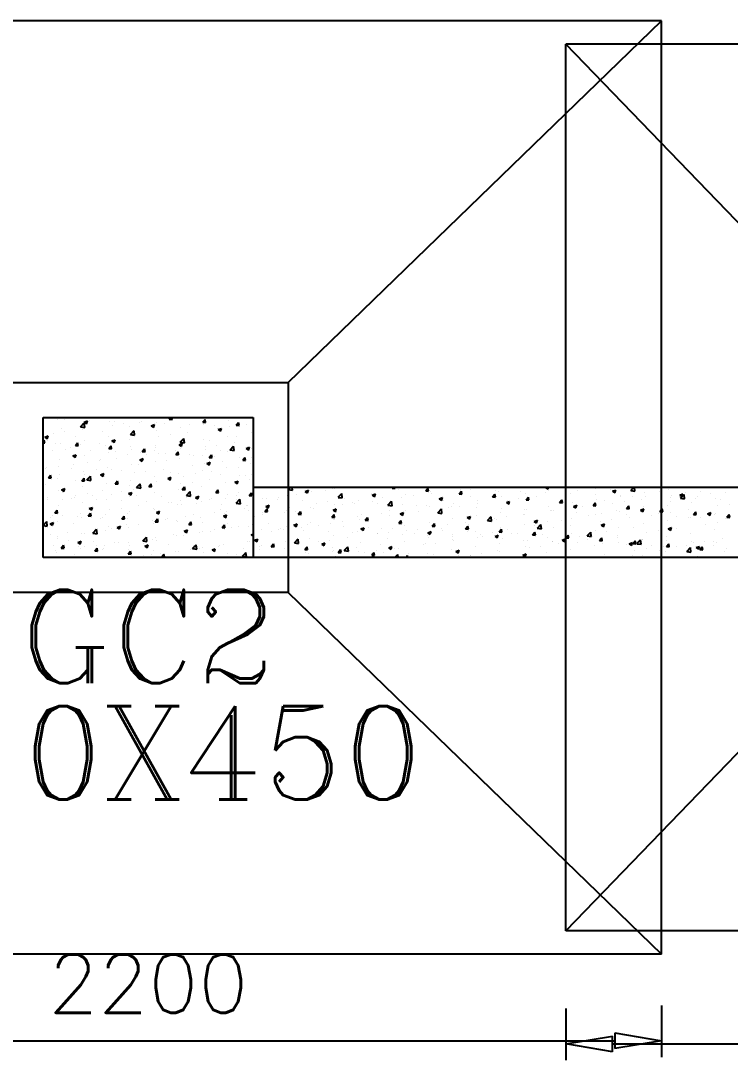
# Model space of a CAD drawing. Header units: millimetres. Extents: x 331487 to 517269, y 198509 to 399936.
# Drawn here: x 438981 to 440502, y 307531 to 309759 of the extents above; entities that cross this region are included whole.
import ezdxf

# ---------------------------------------------------------------- set-up
doc = ezdxf.new("R2010")
doc.units = ezdxf.units.MM
doc.header["$MEASUREMENT"] = 0
doc.layers.add('COLUMN', color=6, linetype='Continuous')
doc.layers.add('FOOTING', color=5, linetype='Continuous')
doc.styles.add('RC', font='romanc.shx', dxfattribs={"height": 200})
doc.styles.add('RO', font='romans.shx', dxfattribs={"height": 125})

# ---------------------------------------------------------------- blocks, each defined once
blk = doc.blocks.new('_ClosedBlank')
at = {"color": 0, "linetype": 'ByBlock', "lineweight": -2}
for p, q in [((-1, 0.167), (0, 0)), ((-1, 0.167), (-1, -0.167)), ((0, 0), (-1, -0.167))]:
    blk.add_line(p, q, dxfattribs=at)

msp = doc.modelspace()

# ---------------------------------------------------------------- linework, layer by layer
at = {"layer": 'COLUMN'}
for p, q in [((439029.3, 308908.5), (439479.3, 308908.5)), ((439029.3, 308608.5), (439029.3, 308908.5)), ((439479.3, 308908.5), (439479.3, 308608.5)), ((440924.3, 308758.5), (439479.3, 308758.5)), ((439479.3, 308608.5), (439029.3, 308608.5)), ((440924.3, 308608.5), (439479.3, 308608.5))]:
    msp.add_line(p, q, dxfattribs=at)
at = {"layer": 'COLUMN', "color": 2, "linetype": 'Continuous'}
for p, q in [((439059.6, 308903.3), (439059.6, 308903.3)), ((439075.4, 308903.9), (439075.4, 308903.9)), ((439109.5, 308888.6), (439117.3, 308896.7)), ((439117.1, 308898.4), (439124.1, 308901.1)), ((439117.1, 308898.4), (439122, 308895)), ((439118.4, 308887.2), (439117.3, 308896.7)), ((439122, 308895), (439124.1, 308901.1)), ((439128.7, 308901.6), (439128.7, 308901.6)), ((439170.7, 308900.2), (439170.7, 308900.2)), ((439182.1, 308899.4), (439182.1, 308899.4)), ((439202, 308894.6), (439202, 308894.6)), ((439221.3, 308906.6), (439221.3, 308906.6)), ((439235.5, 308897.1), (439235.5, 308897.1)), ((439239.8, 308899.6), (439239.8, 308899.6)), ((439272.7, 308898.4), (439272.7, 308898.4)), ((439288.9, 308894.8), (439288.9, 308894.8)), ((439299.6, 308904.5), (439303, 308908.5)), ((439299.6, 308904.5), (439305.6, 308904)), ((439303, 308907.9), (439303, 308907.9)), ((439305.6, 308904), (439304.7, 308908.5)), ((439331, 308908.4), (439331, 308908.4)), ((439371.3, 308898.2), (439376.1, 308904)), ((439371.3, 308898.2), (439377.3, 308897.7)), ((439373.8, 308894.2), (439373.8, 308894.2)), ((439377.3, 308897.7), (439376.1, 308904)), ((439425.8, 308901.7), (439425.8, 308901.7)), ((439443, 308891.9), (439447.9, 308897.7)), ((439449, 308891.4), (439447.9, 308897.7)), ((439050.9, 308874.7), (439050.9, 308874.7)), ((439067.5, 308885.6), (439067.5, 308885.6)), ((439075.9, 308878), (439075.9, 308878)), ((439109.5, 308888.6), (439118.4, 308887.2)), ((439113.8, 308883), (439113.8, 308883)), ((439119.4, 308893.1), (439119.4, 308893.1)), ((439156.1, 308878.4), (439156.1, 308878.4)), ((439176.9, 308891.3), (439176.9, 308891.3)), ((439214.4, 308888.4), (439214.4, 308888.4)), ((439216.2, 308872), (439224, 308880.2)), ((439216.2, 308872), (439225.1, 308870.6)), ((439220, 308873.3), (439220, 308873.3)), ((439225.1, 308870.6), (439224, 308880.1)), ((439260.8, 308890.4), (439267.8, 308893.1)), ((439260.8, 308890.4), (439265.7, 308887)), ((439265.7, 308887), (439267.8, 308893.1)), ((439272, 308880.8), (439272, 308880.8)), ((439301.7, 308871.8), (439301.7, 308871.8)), ((439323.3, 308887.8), (439323.3, 308887.8)), ((439339.6, 308876.8), (439339.6, 308876.8)), ((439342.3, 308892.6), (439342.3, 308892.6)), ((439395.6, 308890.3), (439395.6, 308890.3)), ((439402.7, 308885.1), (439402.7, 308885.1)), ((439404.5, 308882.4), (439411.5, 308885)), ((439404.5, 308882.4), (439409.5, 308879)), ((439409.5, 308879), (439411.5, 308885)), ((439427.8, 308888.4), (439427.8, 308888.4)), ((439443, 308891.9), (439449, 308891.4)), ((439449, 308888.1), (439449, 308888.1)), ((439465.7, 308893.4), (439465.7, 308893.4)), ((439475.9, 308875.5), (439475.9, 308875.5)), ((439029.3, 308857.7), (439031.4, 308860.1)), ((439029.3, 308854.1), (439032.5, 308853.9)), ((439032.5, 308853.8), (439031.4, 308860.1)), ((439033, 308866.1), (439040, 308868.8)), ((439033, 308866.1), (439038, 308862.8)), ((439038, 308862.8), (439040, 308868.8)), ((439039.4, 308858.3), (439039.4, 308858.3)), ((439055.9, 308852.8), (439055.9, 308852.8)), ((439066.2, 308852.3), (439066.2, 308852.3)), ((439097.8, 308868.4), (439097.8, 308868.4)), ((439098.3, 308848.1), (439103.1, 308853.8)), ((439104.3, 308847.6), (439103.1, 308853.8)), ((439109.3, 308850.5), (439109.3, 308850.5)), ((439118.2, 308859.8), (439118.2, 308859.8)), ((439150.6, 308851.9), (439150.6, 308851.9)), ((439169.5, 308866.9), (439169.5, 308866.9)), ((439175.7, 308855.2), (439175.7, 308855.2)), ((439176.7, 308858.1), (439183.8, 308860.8)), ((439176.7, 308858.1), (439181.7, 308854.8)), ((439181.7, 308854.8), (439183.7, 308860.8)), ((439213.5, 308860.2), (439213.5, 308860.2)), ((439276.7, 308868.5), (439276.7, 308868.5)), ((439320.5, 308850.1), (439327.5, 308852.8)), ((439320.5, 308850.1), (439325.4, 308846.8)), ((439322.1, 308854.5), (439322.1, 308854.5)), ((439322.9, 308855.5), (439330.7, 308863.6)), ((439322.9, 308855.5), (439331.8, 308854.1)), ((439325.4, 308846.8), (439327.5, 308852.8)), ((439331.8, 308854.1), (439330.7, 308863.6)), ((439372.6, 308860.9), (439372.6, 308860.9)), ((439385.2, 308858.7), (439385.2, 308858.7)), ((439424.6, 308868.4), (439424.6, 308868.4)), ((439439.3, 308853.9), (439439.3, 308853.9)), ((439443.5, 308868.7), (439443.5, 308868.7)), ((439049.6, 308838.6), (439049.6, 308838.6)), ((439077, 308839.3), (439077, 308839.3)), ((439087.5, 308843.6), (439087.5, 308843.6)), ((439092.7, 308825.9), (439099.7, 308828.6)), ((439097.7, 308822.5), (439099.7, 308828.6)), ((439098.3, 308848.1), (439104.3, 308847.6)), ((439130.3, 308837.1), (439130.3, 308837.1)), ((439162.6, 308848.3), (439162.6, 308848.3)), ((439168.3, 308833.6), (439168.3, 308833.6)), ((439170, 308841.8), (439174.8, 308847.6)), ((439170, 308841.8), (439176, 308841.3)), ((439176, 308841.3), (439174.8, 308847.6)), ((439183.7, 308834.8), (439183.7, 308834.8)), ((439210.3, 308828.7), (439210.3, 308828.7)), ((439216, 308846), (439216, 308846)), ((439218.8, 308840), (439218.8, 308840)), ((439237.1, 308832.6), (439237.1, 308832.6)), ((439241.7, 308835.6), (439246.6, 308841.3)), ((439241.7, 308835.6), (439247.7, 308835)), ((439247.7, 308835), (439246.6, 308841.3)), ((439250.4, 308829), (439250.4, 308829)), ((439268.6, 308838.7), (439268.6, 308838.7)), ((439269.4, 308843.7), (439269.4, 308843.7)), ((439270.8, 308847.5), (439270.8, 308847.5)), ((439275.4, 308832.3), (439275.4, 308832.3)), ((439290.5, 308830.3), (439290.5, 308830.3)), ((439313.3, 308837.3), (439313.3, 308837.3)), ((439313.5, 308829.3), (439318.3, 308835)), ((439313.5, 308829.3), (439319.4, 308828.8)), ((439319.4, 308828.7), (439318.3, 308835)), ((439322.8, 308841.5), (439322.8, 308841.5)), ((439326.9, 308848.7), (439326.9, 308848.7)), ((439343.9, 308828.1), (439343.9, 308828.1)), ((439371.4, 308827.6), (439371.4, 308827.6)), ((439376.2, 308839.2), (439376.2, 308839.2)), ((439376.4, 308845.6), (439376.4, 308845.6)), ((439385.2, 308823), (439390, 308828.7)), ((439391.2, 308822.5), (439390, 308828.7)), ((439401.5, 308848.9), (439401.5, 308848.9)), ((439409.2, 308836.8), (439409.2, 308836.8)), ((439423.3, 308835.1), (439423.3, 308835.1)), ((439429.6, 308838.9), (439438.5, 308837.5)), ((439429.6, 308837), (439429.6, 308837)), ((439429.7, 308838.9), (439437.4, 308847)), ((439438.5, 308837.5), (439437.4, 308847)), ((439464.2, 308842.1), (439471.2, 308844.8)), ((439464.2, 308842.1), (439469.2, 308838.7)), ((439467.5, 308846.8), (439467.5, 308846.8)), ((439469.1, 308838.7), (439471.2, 308844.8)), ((439474.7, 308842.2), (439474.7, 308842.2)), ((439065, 308819), (439065, 308819)), ((439092.7, 308825.9), (439097.7, 308822.5)), ((439093.6, 308808.7), (439093.6, 308808.7)), ((439117, 308826.5), (439117, 308826.5)), ((439124.3, 308812.4), (439124.3, 308812.4)), ((439149.4, 308815.7), (439149.4, 308815.7)), ((439152, 308818.7), (439152, 308818.7)), ((439187.2, 308820.7), (439187.2, 308820.7)), ((439217.6, 308806.7), (439217.6, 308806.7)), ((439234.2, 308806.8), (439234.2, 308806.8)), ((439236.4, 308817.9), (439243.4, 308820.5)), ((439236.4, 308817.9), (439241.4, 308814.5)), ((439241.4, 308814.5), (439243.4, 308820.5)), ((439269.5, 308814.2), (439269.5, 308814.2)), ((439292.6, 308816.8), (439292.6, 308816.8)), ((439320.9, 308821.2), (439320.9, 308821.2)), ((439350.1, 308806.2), (439350.1, 308806.2)), ((439350.9, 308826.8), (439350.9, 308826.8)), ((439375.2, 308809.5), (439375.2, 308809.5)), ((439380.2, 308809.8), (439387.2, 308812.5)), ((439380.2, 308809.8), (439385.1, 308806.5)), ((439385.1, 308806.5), (439387.2, 308812.5)), ((439385.2, 308823), (439391.2, 308822.5)), ((439397.3, 308825.8), (439397.3, 308825.8)), ((439413, 308814.5), (439413, 308814.5)), ((439450.6, 308823.5), (439450.6, 308823.5)), ((439456.9, 308816.7), (439461.7, 308822.5)), ((439456.9, 308816.7), (439462.9, 308816.2)), ((439462.9, 308816.2), (439461.7, 308822.5)), ((439473.5, 308808.9), (439473.5, 308808.9)), ((439476.2, 308822.8), (439476.2, 308822.8)), ((439035.3, 308798.7), (439035.3, 308798.7)), ((439036, 308801.9), (439036, 308801.9)), ((439040.4, 308779.2), (439045.3, 308784.9)), ((439046.4, 308778.6), (439045.3, 308784.9)), ((439061.2, 308804.1), (439061.2, 308804.1)), ((439063.8, 308785.8), (439063.8, 308785.8)), ((439089.4, 308799.7), (439089.4, 308799.7)), ((439115.8, 308793.3), (439115.8, 308793.3)), ((439117.6, 308786.7), (439117.6, 308786.7)), ((439122.7, 308774.6), (439130.5, 308782.7)), ((439131.6, 308773.2), (439130.5, 308782.7)), ((439142.7, 308797.4), (439142.7, 308797.4)), ((439152.4, 308785.6), (439159.4, 308788.3)), ((439152.4, 308785.6), (439157.4, 308782.2)), ((439157.4, 308782.2), (439159.4, 308788.3)), ((439167.1, 308800.3), (439167.1, 308800.3)), ((439175.9, 308796.7), (439175.9, 308796.7)), ((439196.1, 308795.2), (439196.1, 308795.2)), ((439224.1, 308789.6), (439224.1, 308789.6)), ((439249.1, 308792.9), (439249.1, 308792.9)), ((439249.5, 308792.9), (439249.5, 308792.9)), ((439287, 308797.9), (439287, 308797.9)), ((439302.9, 308790.7), (439302.9, 308790.7)), ((439319.7, 308787.9), (439319.7, 308787.9)), ((439356.3, 308788.4), (439356.3, 308788.4)), ((439370.2, 308794.3), (439370.2, 308794.3)), ((439389.1, 308791.8), (439389.1, 308791.8)), ((439409.7, 308786.1), (439409.7, 308786.1)), ((439422.1, 308801.8), (439422.1, 308801.8)), ((439447.4, 308801.8), (439447.4, 308801.8)), ((439449.9, 308783.4), (439449.9, 308783.4)), ((439463, 308783.9), (439463, 308783.9)), ((439474.9, 308786.6), (439474.9, 308786.6)), ((439034.9, 308764.7), (439034.9, 308764.7)), ((439040.4, 308779.2), (439046.4, 308778.6)), ((439059.3, 308776.7), (439059.3, 308776.7)), ((439098, 308773), (439098, 308773)), ((439112.2, 308772.9), (439117, 308778.6)), ((439112.2, 308772.9), (439118.1, 308772.4)), ((439118.1, 308772.4), (439117, 308778.6)), ((439122.7, 308774.6), (439131.6, 308773.2)), ((439123, 308776.3), (439123, 308776.3)), ((439160.9, 308781.3), (439160.9, 308781.3)), ((439165.9, 308767), (439165.9, 308767)), ((439183.9, 308766.6), (439188.7, 308772.4)), ((439183.9, 308766.6), (439189.9, 308766.1)), ((439189.9, 308766.1), (439188.7, 308772.3)), ((439214.1, 308761.7), (439214.1, 308761.7)), ((439216.4, 308773.4), (439216.4, 308773.4)), ((439229.5, 308758.1), (439237.2, 308766.2)), ((439238.3, 308756.7), (439237.2, 308766.2)), ((439255.6, 308760.3), (439260.4, 308766.1)), ((439261.6, 308759.8), (439260.4, 308766.1)), ((439268.3, 308780.9), (439268.3, 308780.9)), ((439272.4, 308771.8), (439272.4, 308771.8)), ((439296.1, 308777.6), (439303.1, 308780.3)), ((439296.1, 308777.6), (439301.1, 308774.2)), ((439301.1, 308774.2), (439303.1, 308780.3)), ((439323.8, 308766.8), (439323.8, 308766.8)), ((439330.7, 308781.8), (439330.7, 308781.8)), ((439348.9, 308770.1), (439348.9, 308770.1)), ((439369, 308761.1), (439369, 308761.1)), ((439386.7, 308775), (439386.7, 308775)), ((439420.9, 308768.6), (439420.9, 308768.6)), ((439439.8, 308769.6), (439446.8, 308772.3)), ((439439.8, 308769.6), (439444.8, 308766.2)), ((439444.8, 308766.2), (439446.8, 308772.3)), ((439472.3, 308775.6), (439472.3, 308775.6)), ((439062.6, 308752.5), (439062.6, 308752.5)), ((439068.4, 308753.3), (439075.4, 308756)), ((439068.4, 308753.3), (439073.4, 308750)), ((439069.9, 308748.6), (439069.9, 308748.6)), ((439073.4, 308750), (439075.4, 308756)), ((439097.5, 308741.7), (439097.5, 308741.7)), ((439114.5, 308760), (439114.5, 308760)), ((439123.3, 308746.3), (439123.3, 308746.3)), ((439134.6, 308741.8), (439134.6, 308741.8)), ((439155.8, 308751.7), (439155.8, 308751.7)), ((439176.7, 308744.1), (439176.7, 308744.1)), ((439197.8, 308750.2), (439197.8, 308750.2)), ((439212.1, 308745.3), (439219.1, 308748)), ((439212.1, 308745.3), (439217.1, 308742)), ((439215.2, 308740.1), (439215.2, 308740.1)), ((439217.1, 308742), (439219.1, 308748)), ((439222.8, 308753.5), (439222.8, 308753.5)), ((439229.4, 308758.1), (439238.3, 308756.7)), ((439230, 308741.8), (439230, 308741.8)), ((439255.6, 308760.3), (439261.6, 308759.8)), ((439260.7, 308758.4), (439260.7, 308758.4)), ((439267.1, 308747.6), (439267.1, 308747.6)), ((439283.4, 308739.6), (439283.4, 308739.6)), ((439318.5, 308754.7), (439318.5, 308754.7)), ((439327.3, 308754.1), (439332.2, 308759.8)), ((439327.3, 308754.1), (439333.3, 308753.5)), ((439333.3, 308753.5), (439332.2, 308759.8)), ((439336.2, 308741.5), (439344, 308749.6)), ((439336.2, 308741.5), (439345.1, 308740.1)), ((439345.1, 308740.1), (439344, 308749.6)), ((439355.8, 308737.3), (439362.8, 308740)), ((439360.8, 308734), (439362.8, 308740)), ((439399.1, 308747.8), (439403.9, 308753.5)), ((439399.1, 308747.8), (439405, 308747.3)), ((439405, 308747.3), (439403.9, 308753.5)), ((439423.6, 308743.9), (439423.6, 308743.9)), ((439443.3, 308742.1), (439443.3, 308742.1)), ((439448.6, 308747.2), (439448.6, 308747.2)), ((439470.8, 308741.5), (439475.6, 308747.3)), ((439470.8, 308741.5), (439476.8, 308741)), ((439471, 308742.3), (439471, 308742.3)), ((439476.8, 308741), (439475.6, 308747.2)), ((439552.2, 308742), (439552.2, 308742)), ((439554.6, 308753.9), (439563.5, 308752.5)), ((439554.7, 308753.9), (439559, 308758.5)), ((439563.5, 308752.5), (439562.8, 308758.5)), ((439571.8, 308743.9), (439571.8, 308743.9)), ((439590.8, 308750), (439597.8, 308752.7)), ((439590.8, 308750), (439595.7, 308746.7)), ((439592, 308746.5), (439592, 308746.5)), ((439595.7, 308746.7), (439597.8, 308752.7)), ((439596.8, 308747.2), (439596.8, 308747.2)), ((439603.6, 308749), (439603.6, 308749)), ((439634.7, 308752.2), (439634.7, 308752.2)), ((439650.3, 308756.5), (439650.3, 308756.5)), ((439654.1, 308755.4), (439654.1, 308755.4)), ((439661.4, 308737.4), (439669.2, 308745.5)), ((439670.2, 308736), (439669.1, 308745.5)), ((439732.6, 308744.6), (439732.6, 308744.6)), ((439734.5, 308742), (439741.5, 308744.7)), ((439734.5, 308742), (439739.4, 308738.7)), ((439739.4, 308738.7), (439741.5, 308744.7)), ((439777.3, 308757.3), (439778.3, 308758.5)), ((439777.3, 308757.3), (439783.3, 308756.8)), ((439783.3, 308756.8), (439783, 308758.5)), ((439790.9, 308754.6), (439790.9, 308754.6)), ((439806.6, 308743.1), (439806.6, 308743.1)), ((439822.6, 308740.9), (439822.6, 308740.9)), ((439849, 308751), (439853.9, 308756.8)), ((439849, 308751), (439855, 308750.5)), ((439855, 308750.5), (439853.9, 308756.8)), ((439858.6, 308750.6), (439858.6, 308750.6)), ((439860.5, 308745.9), (439860.5, 308745.9)), ((439892.7, 308756.8), (439892.7, 308756.8)), ((439909.9, 308757.6), (439909.9, 308757.6)), ((439920.8, 308744.8), (439925.6, 308750.5)), ((439920.8, 308744.8), (439926.7, 308744.2)), ((439923.7, 308754.2), (439923.7, 308754.2)), ((439926.7, 308744.2), (439925.6, 308750.5)), ((439945.8, 308739.6), (439945.8, 308739.6)), ((439946.1, 308754.5), (439946.1, 308754.5)), ((439948.7, 308757.5), (439948.7, 308757.5)), ((439992.5, 308738.5), (439997.3, 308744.2)), ((439992.5, 308738.5), (439998.5, 308738)), ((439998.5, 308738), (439997.3, 308744.2)), ((439999.5, 308752.3), (439999.5, 308752.3)), ((440004.1, 308749.6), (440004.1, 308749.6)), ((440011.2, 308738.2), (440011.2, 308738.2)), ((440052.9, 308750), (440052.9, 308750)), ((440062.5, 308745.3), (440062.5, 308745.3)), ((440086.3, 308739.7), (440086.3, 308739.7)), ((440105.9, 308758.3), (440106.5, 308758.5)), ((440105.9, 308758.3), (440110.9, 308754.9)), ((440106.3, 308747.7), (440106.3, 308747.7)), ((440110.9, 308754.9), (440112.1, 308758.5)), ((440113, 308751.7), (440113, 308751.7)), ((440149.5, 308748), (440149.5, 308748)), ((440159.7, 308745.5), (440159.7, 308745.5)), ((440174.5, 308751.3), (440174.5, 308751.3)), ((440192, 308756.7), (440192, 308756.7)), ((440212.4, 308756.3), (440212.4, 308756.3)), ((440213, 308743.2), (440213, 308743.2)), ((440245.3, 308754.4), (440245.3, 308754.4)), ((440249.6, 308750.3), (440256.6, 308753)), ((440249.6, 308750.3), (440254.6, 308746.9)), ((440254.6, 308746.9), (440256.6, 308753)), ((440265.6, 308739.3), (440265.6, 308739.3)), ((440266.4, 308741), (440266.4, 308741)), ((440288.4, 308752), (440297.3, 308750.6)), ((440288.5, 308752), (440294.7, 308758.5)), ((440291.5, 308740), (440291.5, 308740)), ((440297.3, 308750.6), (440296.4, 308758.5)), ((440298.7, 308752.2), (440298.7, 308752.2)), ((440317.5, 308746.8), (440317.5, 308746.8)), ((440319.8, 308738.7), (440319.8, 308738.7)), ((440349.9, 308750), (440349.9, 308750)), ((440352.1, 308749.9), (440352.1, 308749.9)), ((440368.9, 308753.9), (440368.9, 308753.9)), ((440375.3, 308741.7), (440375.3, 308741.7)), ((440393.3, 308742.3), (440400.3, 308744.9)), ((440393.3, 308742.3), (440398.3, 308738.9)), ((440395.2, 308735.5), (440403, 308743.6)), ((440398.3, 308738.9), (440400.3, 308744.9)), ((440400.3, 308745), (440400.3, 308745)), ((440404, 308734.1), (440402.9, 308743.6)), ((440405.5, 308747.6), (440405.5, 308747.6)), ((440438.2, 308750), (440438.2, 308750)), ((440458.9, 308745.4), (440458.9, 308745.4)), ((440490.5, 308748.1), (440490.5, 308748.1)), ((440501.4, 308758.3), (440501.4, 308758.3)), ((439037.6, 308737.4), (439037.6, 308737.4)), ((439039.2, 308731.7), (439039.2, 308731.7)), ((439061.4, 308719.2), (439061.4, 308719.2)), ((439071.7, 308733.6), (439071.7, 308733.6)), ((439091, 308735.1), (439091, 308735.1)), ((439096.7, 308736.9), (439096.7, 308736.9)), ((439113.3, 308726.7), (439113.3, 308726.7)), ((439144.4, 308732.9), (439144.4, 308732.9)), ((439164.7, 308733.7), (439164.7, 308733.7)), ((439197.7, 308730.6), (439197.7, 308730.6)), ((439234.4, 308719), (439234.4, 308719)), ((439251.1, 308728.4), (439251.1, 308728.4)), ((439297.5, 308727.3), (439297.5, 308727.3)), ((439304.5, 308726.1), (439304.5, 308726.1)), ((439317.2, 308721.4), (439317.2, 308721.4)), ((439322.6, 308730.6), (439322.6, 308730.6)), ((439326.6, 308722.1), (439326.6, 308722.1)), ((439336.8, 308737.3), (439336.8, 308737.3)), ((439355.8, 308737.3), (439360.8, 308734)), ((439357.9, 308723.9), (439357.9, 308723.9)), ((439360.4, 308735.6), (439360.4, 308735.6)), ((439367.8, 308727.8), (439367.8, 308727.8)), ((439384.9, 308732.1), (439384.9, 308732.1)), ((439390.2, 308735), (439390.2, 308735)), ((439411.3, 308721.6), (439411.3, 308721.6)), ((439419.7, 308735.3), (439419.7, 308735.3)), ((439442.9, 308725), (439450.7, 308733.1)), ((439442.9, 308725), (439451.8, 308723.6)), ((439443.6, 308732.8), (439443.6, 308732.8)), ((439451.8, 308723.6), (439450.7, 308733.1)), ((439464.7, 308719.4), (439464.7, 308719.4)), ((439467.2, 308720.2), (439467.2, 308720.2)), ((439500.3, 308734.5), (439500.3, 308734.5)), ((439506.7, 308717.8), (439513.7, 308720.5)), ((439506.7, 308717.8), (439511.7, 308714.4)), ((439508.6, 308735.6), (439508.6, 308735.6)), ((439511.7, 308714.4), (439513.7, 308720.5)), ((439531.5, 308732.9), (439531.5, 308732.9)), ((439533.7, 308736.5), (439533.7, 308736.5)), ((439584.9, 308730.6), (439584.9, 308730.6)), ((439616, 308724.6), (439616, 308724.6)), ((439638.2, 308728.4), (439638.2, 308728.4)), ((439652.9, 308722.2), (439652.9, 308722.2)), ((439661.3, 308737.3), (439670.2, 308736)), ((439671.5, 308721), (439671.5, 308721)), ((439674.3, 308734.6), (439674.3, 308734.6)), ((439691.6, 308726.1), (439691.6, 308726.1)), ((439696.6, 308724.3), (439696.6, 308724.3)), ((439704.8, 308729.6), (439704.8, 308729.6)), ((439734.4, 308729.3), (439734.4, 308729.3)), ((439745, 308723.9), (439745, 308723.9)), ((439756.1, 308736.7), (439756.1, 308736.7)), ((439768.1, 308720.8), (439775.9, 308729)), ((439768.1, 308720.8), (439777, 308719.4)), ((439777, 308719.4), (439775.8, 308728.9)), ((439797.6, 308737.6), (439797.6, 308737.6)), ((439798.4, 308721.6), (439798.4, 308721.6)), ((439829.1, 308719.6), (439829.1, 308719.6)), ((439851.8, 308719.4), (439851.8, 308719.4)), ((439857.4, 308717.3), (439857.4, 308717.3)), ((439878.2, 308734), (439885.2, 308736.7)), ((439878.2, 308734), (439883.2, 308730.7)), ((439883.1, 308730.7), (439885.2, 308736.7)), ((439887.4, 308729.6), (439887.4, 308729.6)), ((439905.2, 308717.1), (439905.2, 308717.1)), ((439908.7, 308724.3), (439908.7, 308724.3)), ((439922.4, 308718.1), (439922.4, 308718.1)), ((439959.2, 308730.7), (439959.2, 308730.7)), ((439960.3, 308723.1), (439960.3, 308723.1)), ((440021.9, 308726), (440028.9, 308728.7)), ((440021.9, 308726), (440026.9, 308722.7)), ((440023.4, 308731.4), (440023.4, 308731.4)), ((440026.9, 308722.7), (440028.9, 308728.7)), ((440048.4, 308734.7), (440048.4, 308734.7)), ((440064.2, 308732.2), (440069, 308738)), ((440064.2, 308732.2), (440070.2, 308731.7)), ((440070.2, 308731.7), (440069, 308738)), ((440111.8, 308718.4), (440111.8, 308718.4)), ((440135.9, 308725.9), (440140.8, 308731.7)), ((440135.9, 308725.9), (440141.9, 308725.4)), ((440141.9, 308725.4), (440140.8, 308731.7)), ((440163.7, 308725.9), (440163.7, 308725.9)), ((440165.6, 308718), (440172.6, 308720.7)), ((440165.6, 308718), (440170.6, 308714.7)), ((440170.6, 308714.7), (440172.6, 308720.7)), ((440174.9, 308720), (440174.9, 308720)), ((440186.1, 308716.8), (440186.1, 308716.8)), ((440207.7, 308719.7), (440212.5, 308725.4)), ((440207.7, 308719.7), (440213.7, 308719.1)), ((440213.6, 308719.1), (440212.5, 308725.4)), ((440215.1, 308732.9), (440215.1, 308732.9)), ((440233.2, 308730), (440233.2, 308730)), ((440249.2, 308725.1), (440249.2, 308725.1)), ((440274.3, 308728.4), (440274.3, 308728.4)), ((440279.4, 308713.4), (440284.2, 308719.1)), ((440285.4, 308712.9), (440284.2, 308719.1)), ((440312.1, 308733.4), (440312.1, 308733.4)), ((440315.5, 308718.1), (440315.5, 308718.1)), ((440367.7, 308720.6), (440367.7, 308720.6)), ((440373.2, 308736.5), (440373.2, 308736.5)), ((440373.8, 308728.1), (440373.8, 308728.1)), ((440395.1, 308735.4), (440404, 308734.1)), ((440418.2, 308727), (440418.2, 308727)), ((440426.6, 308734.2), (440426.6, 308734.2)), ((440432.1, 308738.1), (440432.1, 308738.1)), ((440470.1, 308734.5), (440470.1, 308734.5)), ((440475, 308718.9), (440475, 308718.9)), ((440480, 308732), (440480, 308732)), ((440500.1, 308722.2), (440500.1, 308722.2)), ((439045.4, 308694.1), (439045.4, 308694.1)), ((439050, 308697.7), (439050, 308697.7)), ((439054.3, 308703.9), (439059.1, 308709.7)), ((439054.3, 308703.9), (439060.3, 308703.4)), ((439060.3, 308703.4), (439059.1, 308709.7)), ((439070.4, 308697.4), (439070.4, 308697.4)), ((439103.4, 308695.5), (439103.4, 308695.5)), ((439108.3, 308702.4), (439108.3, 308702.4)), ((439126, 308697.7), (439130.9, 308703.4)), ((439126, 308697.7), (439132, 308697.1)), ((439128.1, 308713.1), (439135.1, 308715.8)), ((439128.1, 308713.1), (439133.1, 308709.7)), ((439132, 308697.1), (439130.9, 308703.4)), ((439133.1, 308709.7), (439135.1, 308715.8)), ((439163.4, 308700.4), (439163.4, 308700.4)), ((439171.5, 308710.7), (439171.5, 308710.7)), ((439196.5, 308714), (439196.5, 308714)), ((439197.8, 308691.4), (439202.6, 308697.1)), ((439203.7, 308690.9), (439202.6, 308697.1)), ((439210, 308702.1), (439210, 308702.1)), ((439214, 308706.8), (439214, 308706.8)), ((439265.9, 308714.3), (439265.9, 308714.3)), ((439268.3, 308712.1), (439268.3, 308712.1)), ((439271.8, 308705.1), (439278.8, 308707.8)), ((439271.8, 308705.1), (439276.8, 308701.7)), ((439276.8, 308701.7), (439278.8, 308707.8)), ((439334.1, 308696.2), (439334.1, 308696.2)), ((439350.6, 308700.1), (439350.6, 308700.1)), ((439366.5, 308694.5), (439366.5, 308694.5)), ((439397.3, 308704.5), (439397.3, 308704.5)), ((439408.9, 308710.2), (439408.9, 308710.2)), ((439415.5, 308697.1), (439422.5, 308699.8)), ((439415.5, 308697.1), (439420.5, 308693.7)), ((439418.5, 308702), (439418.5, 308702)), ((439420.5, 308693.7), (439422.5, 308699.8)), ((439422.3, 308707.8), (439422.3, 308707.8)), ((439460.2, 308712.8), (439460.2, 308712.8)), ((439469.8, 308709), (439469.8, 308709)), ((439482.3, 308696.1), (439482.3, 308696.1)), ((439499.1, 308701.2), (439499.1, 308701.2)), ((439499.3, 308704.6), (439499.3, 308704.6)), ((439504.3, 308707.2), (439509.1, 308712.9)), ((439504.3, 308707.2), (439510.3, 308706.7)), ((439510.3, 308706.7), (439509.1, 308712.9)), ((439545.5, 308704.4), (439545.5, 308704.4)), ((439551, 308708.7), (439551, 308708.7)), ((439557.7, 308714.6), (439557.7, 308714.6)), ((439570.5, 308707.7), (439570.5, 308707.7)), ((439576, 308700.9), (439580.8, 308706.7)), ((439576, 308700.9), (439582, 308700.4)), ((439582, 308700.4), (439580.8, 308706.7)), ((439602.3, 308715.8), (439602.3, 308715.8)), ((439608.4, 308712.7), (439608.4, 308712.7)), ((439647.7, 308694.7), (439652.6, 308700.4)), ((439647.7, 308694.7), (439653.7, 308694.1)), ((439650.4, 308709.8), (439657.4, 308712.5)), ((439650.4, 308709.8), (439655.4, 308706.4)), ((439653.7, 308694.1), (439652.6, 308700.4)), ((439655.4, 308706.4), (439657.4, 308712.5)), ((439703.6, 308696.4), (439703.6, 308696.4)), ((439712.5, 308699.6), (439712.5, 308699.6)), ((439719.5, 308688.4), (439724.3, 308694.1)), ((439725.4, 308687.8), (439724.3, 308694.1)), ((439754.9, 308703.4), (439754.9, 308703.4)), ((439770.8, 308709.6), (439770.8, 308709.6)), ((439771.3, 308698.2), (439771.3, 308698.2)), ((439794.2, 308701.8), (439801.2, 308704.5)), ((439794.2, 308701.8), (439799.1, 308698.4)), ((439796.3, 308701.5), (439796.3, 308701.5)), ((439799.1, 308698.4), (439801.2, 308704.5)), ((439805.4, 308709.8), (439805.4, 308709.8)), ((439834.2, 308706.5), (439834.2, 308706.5)), ((439874.8, 308704.3), (439882.6, 308712.4)), ((439874.8, 308704.2), (439883.7, 308702.9)), ((439883.7, 308702.9), (439882.6, 308712.4)), ((439897.3, 308714.8), (439897.3, 308714.8)), ((439937.9, 308693.8), (439944.9, 308696.5)), ((439937.9, 308693.8), (439942.8, 308690.4)), ((439942.8, 308690.4), (439944.9, 308696.5)), ((439958, 308697.5), (439958, 308697.5)), ((439958.5, 308714.9), (439958.5, 308714.9)), ((439981.6, 308687.7), (439989.3, 308695.9)), ((439990.4, 308686.3), (439989.3, 308695.8)), ((440009.9, 308705), (440009.9, 308705)), ((440011.9, 308712.6), (440011.9, 308712.6)), ((440022.1, 308695.2), (440022.1, 308695.2)), ((440058.3, 308700), (440058.3, 308700)), ((440060, 308700.2), (440060, 308700.2)), ((440061.3, 308712), (440061.3, 308712)), ((440065.3, 308710.3), (440065.3, 308710.3)), ((440116.6, 308710), (440116.6, 308710)), ((440118.7, 308708.1), (440118.7, 308708.1)), ((440123.2, 308708.5), (440123.2, 308708.5)), ((440148.2, 308711.8), (440148.2, 308711.8)), ((440172.1, 308705.8), (440172.1, 308705.8)), ((440198.9, 308698), (440198.9, 308698)), ((440213.9, 308699.6), (440213.9, 308699.6)), ((440225.4, 308703.6), (440225.4, 308703.6)), ((440257.2, 308708.1), (440257.2, 308708.1)), ((440264.4, 308706), (440264.4, 308706)), ((440278.8, 308701.3), (440278.8, 308701.3)), ((440279.4, 308713.4), (440285.4, 308712.9)), ((440285.8, 308694), (440285.8, 308694)), ((440309.3, 308710), (440316.3, 308712.7)), ((440309.3, 308710), (440314.3, 308706.7)), ((440314.3, 308706.6), (440316.3, 308712.7)), ((440316.3, 308713.5), (440316.3, 308713.5)), ((440332.2, 308699.1), (440332.2, 308699.1)), ((440349, 308702.3), (440349, 308702.3)), ((440351.1, 308707.1), (440354.3, 308710.9)), ((440351.1, 308707.1), (440354.3, 308706.8)), ((440354.3, 308710.9), (440355.9, 308712.9)), ((440354.3, 308706.8), (440357.1, 308706.6)), ((440357.1, 308706.6), (440355.9, 308712.9)), ((440374, 308705.6), (440374, 308705.6)), ((440385.6, 308696.8), (440385.6, 308696.8)), ((440411.9, 308710.6), (440411.9, 308710.6)), ((440417, 308693.7), (440417, 308693.7)), ((440422.9, 308700.8), (440427.7, 308706.6)), ((440422.9, 308700.8), (440428.8, 308700.3)), ((440428.8, 308700.3), (440427.7, 308706.6)), ((440439, 308694.6), (440439, 308694.6)), ((440453, 308702), (440460, 308704.7)), ((440453, 308702), (440458, 308698.6)), ((440458, 308698.6), (440460, 308704.7)), ((440468.9, 308701.2), (440468.9, 308701.2)), ((440470.3, 308703.1), (440470.3, 308703.1)), ((440494.6, 308694.6), (440499.4, 308700.3)), ((440494.6, 308694.6), (440500.6, 308694)), ((440500.6, 308694), (440499.4, 308700.3)), ((439029.3, 308677.3), (439037.1, 308685.3)), ((439029.3, 308677.2), (439038.1, 308675.8)), ((439035, 308672), (439035, 308672)), ((439038.1, 308675.8), (439037, 308685.3)), ((439044.1, 308680.8), (439051.1, 308683.5)), ((439044.1, 308680.8), (439049, 308677.5)), ((439049, 308677.5), (439051.1, 308683.5)), ((439060.2, 308685.9), (439060.2, 308685.9)), ((439093.3, 308682.1), (439093.3, 308682.1)), ((439112.1, 308693.4), (439112.1, 308693.4)), ((439151.7, 308692.1), (439151.7, 308692.1)), ((439156.8, 308693.2), (439156.8, 308693.2)), ((439170.2, 308674.6), (439170.2, 308674.6)), ((439187.8, 308672.8), (439194.8, 308675.5)), ((439187.8, 308672.8), (439192.8, 308669.5)), ((439192.7, 308669.5), (439194.8, 308675.5)), ((439197.8, 308691.4), (439203.7, 308690.9)), ((439208.1, 308679.6), (439208.1, 308679.6)), ((439210.1, 308691), (439210.1, 308691)), ((439212.7, 308673.5), (439212.7, 308673.5)), ((439233.9, 308680.1), (439233.9, 308680.1)), ((439263.5, 308688.7), (439263.5, 308688.7)), ((439264.7, 308681), (439264.7, 308681)), ((439269.5, 308685.1), (439274.3, 308690.9)), ((439269.5, 308685.1), (439275.5, 308684.6)), ((439271.2, 308687.9), (439271.2, 308687.9)), ((439275.5, 308684.6), (439274.3, 308690.9)), ((439292.3, 308690.1), (439292.3, 308690.1)), ((439296.2, 308691.2), (439296.2, 308691.2)), ((439316, 308688.1), (439316, 308688.1)), ((439316.9, 308686.5), (439316.9, 308686.5)), ((439341.2, 308678.8), (439346, 308684.6)), ((439341.2, 308678.8), (439347.2, 308678.3)), ((439347.2, 308678.3), (439346, 308684.6)), ((439370.3, 308684.2), (439370.3, 308684.2)), ((439412.9, 308672.6), (439417.8, 308678.3)), ((439412.9, 308672.6), (439418.9, 308672)), ((439418.9, 308672), (439417.8, 308678.3)), ((439423.7, 308682), (439423.7, 308682)), ((439433.9, 308673.3), (439433.9, 308673.3)), ((439447.1, 308675.2), (439447.1, 308675.2)), ((439468.6, 308675.7), (439468.6, 308675.7)), ((439477.1, 308679.7), (439477.1, 308679.7)), ((439512, 308681.8), (439512, 308681.8)), ((439549.8, 308675.4), (439549.8, 308675.4)), ((439565.4, 308679.5), (439565.4, 308679.5)), ((439566.4, 308677.5), (439573.4, 308680.2)), ((439566.4, 308677.5), (439571.4, 308674.2)), ((439571.4, 308674.2), (439573.4, 308680.2)), ((439582.1, 308673.3), (439582.1, 308673.3)), ((439595.8, 308679.6), (439595.8, 308679.6)), ((439601.1, 308682.5), (439601.1, 308682.5)), ((439618.8, 308677.3), (439618.8, 308677.3)), ((439645.2, 308681.6), (439645.2, 308681.6)), ((439651.6, 308688.9), (439651.6, 308688.9)), ((439654.2, 308689.6), (439654.2, 308689.6)), ((439670.3, 308684.9), (439670.3, 308684.9)), ((439672.1, 308675), (439672.1, 308675)), ((439708.1, 308689.9), (439708.1, 308689.9)), ((439710.1, 308669.5), (439717.1, 308672.2)), ((439715.1, 308666.2), (439717.1, 308672.2)), ((439719.5, 308688.4), (439725.4, 308687.9)), ((439725.5, 308672.8), (439725.5, 308672.8)), ((439791.2, 308682.1), (439796, 308687.8)), ((439791.2, 308682.1), (439797.2, 308681.6)), ((439797.2, 308681.6), (439796, 308687.8)), ((439804.2, 308676.5), (439804.2, 308676.5)), ((439856.2, 308684), (439856.2, 308684)), ((439862.9, 308675.8), (439867.7, 308681.6)), ((439862.9, 308675.8), (439868.9, 308675.3)), ((439868.9, 308675.3), (439867.7, 308681.6)), ((439871, 308675.4), (439871, 308675.4)), ((439896.1, 308678.6), (439896.1, 308678.6)), ((439907.5, 308691.1), (439907.5, 308691.1)), ((439933.9, 308683.6), (439933.9, 308683.6)), ((439934.6, 308669.6), (439939.5, 308675.3)), ((439940.6, 308669), (439939.5, 308675.3)), ((439941.6, 308680), (439941.6, 308680)), ((439981.5, 308687.7), (439990.4, 308686.3)), ((439997.1, 308691.9), (439997.1, 308691.9)), ((439999.9, 308690), (439999.9, 308690)), ((440008.7, 308671.7), (440008.7, 308671.7)), ((440060.1, 308678.7), (440060.1, 308678.7)), ((440081.6, 308685.8), (440088.6, 308688.4)), ((440081.6, 308685.8), (440086.6, 308682.4)), ((440082.2, 308678), (440082.2, 308678)), ((440086.6, 308682.4), (440088.6, 308688.4)), ((440088.3, 308671.2), (440096.1, 308679.3)), ((440097.1, 308669.8), (440096, 308679.3)), ((440110.6, 308685.1), (440110.6, 308685.1)), ((440121.9, 308672.4), (440121.9, 308672.4)), ((440140.5, 308688), (440140.5, 308688)), ((440159.8, 308677.4), (440159.8, 308677.4)), ((440162.5, 308692.6), (440162.5, 308692.6)), ((440222.9, 308685.7), (440222.9, 308685.7)), ((440225.3, 308677.8), (440232.3, 308680.4)), ((440225.3, 308677.8), (440230.3, 308674.4)), ((440230.3, 308674.4), (440232.3, 308680.4)), ((440248, 308689), (440248, 308689)), ((440263.2, 308672.8), (440263.2, 308672.8)), ((440295.4, 308673.1), (440295.4, 308673.1)), ((440315.1, 308680.3), (440315.1, 308680.3)), ((440353.7, 308683.1), (440353.7, 308683.1)), ((440366.4, 308687.3), (440366.4, 308687.3)), ((440369, 308669.7), (440376, 308672.4)), ((440374, 308666.4), (440376, 308672.4)), ((440412, 308693.1), (440412, 308693.1)), ((440448.7, 308679.5), (440448.7, 308679.5)), ((440473.8, 308682.7), (440473.8, 308682.7)), ((440492.4, 308692.3), (440492.4, 308692.3)), ((439044.1, 308658), (439044.1, 308658)), ((439059, 308652.6), (439059, 308652.6)), ((439059, 308650.1), (439059, 308650.1)), ((439082, 308663), (439082, 308663)), ((439110.9, 308660.1), (439110.9, 308660.1)), ((439117.3, 308660.1), (439117.3, 308660.1)), ((439136, 308660.7), (439143.8, 308668.8)), ((439136, 308660.6), (439144.9, 308659.3)), ((439144.9, 308659.3), (439143.8, 308668.8)), ((439145.2, 308671.3), (439145.2, 308671.3)), ((439162.2, 308667.1), (439162.2, 308667.1)), ((439175.6, 308670.1), (439175.6, 308670.1)), ((439242.7, 308644.1), (439250.5, 308652.2)), ((439251.6, 308642.7), (439250.5, 308652.2)), ((439269.9, 308651.7), (439269.9, 308651.7)), ((439307.8, 308656.7), (439307.8, 308656.7)), ((439314.8, 308654.8), (439314.8, 308654.8)), ((439330.4, 308655.1), (439330.4, 308655.1)), ((439331.5, 308664.8), (439338.5, 308667.5)), ((439331.5, 308664.8), (439336.5, 308661.5)), ((439336.5, 308661.5), (439338.5, 308667.5)), ((439365.3, 308661.2), (439365.3, 308661.2)), ((439371, 308665), (439371, 308665)), ((439388.8, 308665.1), (439388.8, 308665.1)), ((439396, 308668.3), (439396, 308668.3)), ((439417.3, 308668.7), (439417.3, 308668.7)), ((439475.2, 308656.8), (439479.3, 308658.4)), ((439475.2, 308656.8), (439479.3, 308654)), ((439479.7, 308670.6), (439479.7, 308670.6)), ((439497.8, 308667.9), (439497.8, 308667.9)), ((439519.2, 308665), (439519.2, 308665)), ((439533.1, 308668.4), (439533.1, 308668.4)), ((439537.5, 308669.6), (439537.5, 308669.6)), ((439544.2, 308668.3), (439544.2, 308668.3)), ((439586.5, 308666.1), (439586.5, 308666.1)), ((439599.9, 308649.2), (439599.9, 308649.2)), ((439639.9, 308663.9), (439639.9, 308663.9)), ((439650.4, 308655.6), (439650.4, 308655.6)), ((439681.8, 308650.4), (439681.8, 308650.4)), ((439693.2, 308661.6), (439693.2, 308661.6)), ((439702.4, 308663.1), (439702.4, 308663.1)), ((439710.1, 308669.5), (439715.1, 308666.2)), ((439745, 308658.8), (439745, 308658.8)), ((439746.6, 308659.3), (439746.6, 308659.3)), ((439753.7, 308670.1), (439753.7, 308670.1)), ((439766.7, 308649.9), (439766.7, 308649.9)), ((439770, 308662.1), (439770, 308662.1)), ((439778.9, 308670.5), (439778.9, 308670.5)), ((439800, 308657.1), (439800, 308657.1)), ((439807.9, 308667), (439807.9, 308667)), ((439825, 308659.9), (439825, 308659.9)), ((439832.3, 308668.3), (439832.3, 308668.3)), ((439853.4, 308654.8), (439853.4, 308654.8)), ((439853.8, 308661.5), (439860.8, 308664.2)), ((439853.8, 308661.5), (439858.8, 308658.2)), ((439854.9, 308650.7), (439854.9, 308650.7)), ((439858.8, 308658.2), (439860.8, 308664.2)), ((439883.3, 308670), (439883.3, 308670)), ((439885.7, 308666), (439885.7, 308666)), ((439906.3, 308657.8), (439906.3, 308657.8)), ((439906.8, 308652.6), (439906.8, 308652.6)), ((439934.6, 308669.6), (439940.6, 308669)), ((439939.1, 308663.8), (439939.1, 308663.8)), ((439956.8, 308664.2), (439956.8, 308664.2)), ((439960.1, 308650.3), (439960.1, 308650.3)), ((439965.6, 308658), (439965.6, 308658)), ((439970.8, 308652.5), (439970.8, 308652.5)), ((439992.4, 308661.5), (439992.4, 308661.5)), ((439995.8, 308655.8), (439995.8, 308655.8)), ((439997.6, 308653.5), (440004.6, 308656.2)), ((439997.6, 308653.5), (440002.5, 308650.2)), ((440002.5, 308650.2), (440004.6, 308656.2)), ((440006.4, 308663.3), (440011.2, 308669)), ((440006.4, 308663.3), (440012.3, 308662.8)), ((440012.3, 308662.7), (440011.2, 308669)), ((440023.9, 308668), (440023.9, 308668)), ((440033.7, 308660.8), (440033.7, 308660.8)), ((440045.8, 308659.2), (440045.8, 308659.2)), ((440078.1, 308657), (440082.9, 308662.7)), ((440078.1, 308657), (440084.1, 308656.5)), ((440084.1, 308656.5), (440082.9, 308662.7)), ((440088.2, 308671.1), (440097.1, 308669.8)), ((440096.9, 308669.1), (440096.9, 308669.1)), ((440099.2, 308657), (440099.2, 308657)), ((440109.4, 308651.8), (440109.4, 308651.8)), ((440149.8, 308650.7), (440154.6, 308656.5)), ((440149.8, 308650.7), (440155.8, 308650.2)), ((440152.6, 308654.7), (440152.6, 308654.7)), ((440155.8, 308650.2), (440154.6, 308656.5)), ((440161.3, 308659.3), (440161.3, 308659.3)), ((440178.7, 308653), (440178.7, 308653)), ((440195, 308654.6), (440202.8, 308662.7)), ((440195, 308654.6), (440203.8, 308653.2)), ((440203.8, 308653.2), (440202.7, 308662.7)), ((440206, 308652.5), (440206, 308652.5)), ((440212.7, 308666.4), (440212.7, 308666.4)), ((440221.5, 308644.5), (440226.4, 308650.2)), ((440221.6, 308649.6), (440221.6, 308649.6)), ((440227.5, 308643.9), (440226.4, 308650.2)), ((440237.1, 308663.1), (440237.1, 308663.1)), ((440259.4, 308650.2), (440259.4, 308650.2)), ((440259.5, 308654.5), (440259.5, 308654.5)), ((440322.7, 308662.9), (440322.7, 308662.9)), ((440347.7, 308666.2), (440347.7, 308666.2)), ((440365.2, 308654), (440365.2, 308654)), ((440369, 308669.7), (440374, 308666.4)), ((440385.6, 308671.1), (440385.6, 308671.1)), ((440415.7, 308660.4), (440415.7, 308660.4)), ((440467.7, 308667.9), (440467.7, 308667.9)), ((439030.5, 308646.6), (439030.5, 308646.6)), ((439051.6, 308633.2), (439051.6, 308633.2)), ((439068.2, 308628.7), (439073, 308634.5)), ((439068.2, 308628.7), (439074.2, 308628.2)), ((439074.2, 308628.2), (439073, 308634.5)), ((439083.9, 308644.4), (439083.9, 308644.4)), ((439103.8, 308640.6), (439110.8, 308643.3)), ((439103.8, 308640.6), (439108.7, 308637.2)), ((439105, 308631), (439105, 308631)), ((439108.7, 308637.2), (439110.8, 308643.3)), ((439109.7, 308626.8), (439109.7, 308626.8)), ((439118.8, 308631.8), (439118.8, 308631.8)), ((439137.3, 308642.1), (439137.3, 308642.1)), ((439139.9, 308622.4), (439144.7, 308628.2)), ((439143.9, 308635.1), (439143.9, 308635.1)), ((439145.9, 308621.9), (439144.7, 308628.2)), ((439158.4, 308628.7), (439158.4, 308628.7)), ((439161, 308633.8), (439161, 308633.8)), ((439181.8, 308640.1), (439181.8, 308640.1)), ((439190.7, 308639.9), (439190.7, 308639.9)), ((439211.5, 308640.3), (439211.5, 308640.3)), ((439213.8, 308635.1), (439213.8, 308635.1)), ((439242.7, 308644.1), (439251.6, 308642.7)), ((439244.1, 308637.6), (439244.1, 308637.6)), ((439244.9, 308648.4), (439244.9, 308648.4)), ((439247.5, 308632.6), (439254.5, 308635.3)), ((439247.5, 308632.6), (439252.4, 308629.2)), ((439252.4, 308629.2), (439254.5, 308635.3)), ((439263.5, 308647.7), (439263.5, 308647.7)), ((439272.1, 308645.1), (439272.1, 308645.1)), ((439297.4, 308635.4), (439297.4, 308635.4)), ((439349.4, 308627.6), (439357.2, 308635.7)), ((439349.4, 308627.5), (439358.3, 308626.2)), ((439350.8, 308633.1), (439350.8, 308633.1)), ((439358.3, 308626.2), (439357.2, 308635.7)), ((439364.1, 308627.9), (439364.1, 308627.9)), ((439369.7, 308628.9), (439369.7, 308628.9)), ((439391.2, 308624.6), (439398.2, 308627.2)), ((439396.2, 308621.2), (439398.2, 308627.2)), ((439404.2, 308630.9), (439404.2, 308630.9)), ((439407.6, 308633.9), (439407.6, 308633.9)), ((439416, 308635.4), (439416, 308635.4)), ((439457.6, 308628.6), (439457.6, 308628.6)), ((439467.4, 308642.4), (439467.4, 308642.4)), ((439470.7, 308642.2), (439470.7, 308642.2)), ((439482.4, 308645.3), (439489.4, 308648)), ((439482.4, 308645.3), (439487.4, 308641.9)), ((439487.4, 308641.9), (439489.4, 308648)), ((439492.1, 308631), (439492.1, 308631)), ((439496.6, 308634.6), (439496.6, 308634.6)), ((439517.9, 308628.9), (439517.9, 308628.9)), ((439518.2, 308632), (439523, 308637.7)), ((439518.2, 308632), (439524.1, 308631.5)), ((439524.1, 308631.5), (439523, 308637.7)), ((439545.5, 308628.7), (439545.5, 308628.7)), ((439548.6, 308642.1), (439548.6, 308642.1)), ((439555.8, 308633.8), (439555.8, 308633.8)), ((439567.9, 308640), (439575.7, 308648.1)), ((439567.9, 308639.9), (439576.8, 308638.6)), ((439576.8, 308638.6), (439575.7, 308648)), ((439589.9, 308625.7), (439594.7, 308631.5)), ((439595.9, 308625.2), (439594.7, 308631.4)), ((439618.9, 308642.2), (439618.9, 308642.2)), ((439626.1, 308637.3), (439633.1, 308640)), ((439626.1, 308637.3), (439631.1, 308633.9)), ((439631.1, 308633.9), (439633.1, 308640)), ((439643.9, 308645.5), (439643.9, 308645.5)), ((439650, 308629.9), (439650, 308629.9)), ((439674.6, 308623.4), (439682.4, 308631.5)), ((439683.5, 308622), (439682.4, 308631.5)), ((439701.1, 308629.8), (439701.1, 308629.8)), ((439708.4, 308639.9), (439708.4, 308639.9)), ((439752.5, 308636.8), (439752.5, 308636.8)), ((439769.8, 308629.3), (439776.8, 308632)), ((439769.8, 308629.3), (439774.8, 308625.9)), ((439774.8, 308625.9), (439776.8, 308632)), ((439781.6, 308627.6), (439781.6, 308627.6)), ((439790.6, 308628), (439790.6, 308628)), ((439803, 308643.2), (439803, 308643.2)), ((439844.7, 308635.9), (439844.7, 308635.9)), ((439849, 308638), (439849, 308638)), ((439869.8, 308639.2), (439869.8, 308639.2)), ((439907.3, 308648), (439907.3, 308648)), ((439907.6, 308644.2), (439907.6, 308644.2)), ((439955.6, 308630.9), (439955.6, 308630.9)), ((440007.5, 308638.4), (440007.5, 308638.4)), ((440013.5, 308648.1), (440013.5, 308648.1)), ((440058.9, 308645.4), (440058.9, 308645.4)), ((440062.1, 308633), (440062.1, 308633)), ((440066.9, 308645.8), (440066.9, 308645.8)), ((440070.5, 308629.7), (440070.5, 308629.7)), ((440095.6, 308633), (440095.6, 308633)), ((440120.3, 308643.6), (440120.3, 308643.6)), ((440120.4, 308643), (440120.4, 308643)), ((440133.5, 308637.9), (440133.5, 308637.9)), ((440141.3, 308645.5), (440148.3, 308648.2)), ((440141.3, 308645.5), (440146.2, 308642.1)), ((440146.2, 308642.1), (440148.3, 308648.2)), ((440173.7, 308641.3), (440173.7, 308641.3)), ((440196.6, 308646.3), (440196.6, 308646.3)), ((440211.4, 308633.1), (440211.4, 308633.1)), ((440221.5, 308644.5), (440227.5, 308643.9)), ((440227.1, 308639), (440227.1, 308639)), ((440261.9, 308639.5), (440261.9, 308639.5)), ((440280.4, 308636.8), (440280.4, 308636.8)), ((440285, 308637.5), (440292, 308640.2)), ((440285, 308637.5), (440290, 308634.1)), ((440290, 308634.1), (440292, 308640.2)), ((440293.3, 308638.2), (440298.1, 308643.9)), ((440293.3, 308638.2), (440299.3, 308637.7)), ((440299.2, 308637.6), (440298.1, 308643.9)), ((440301.7, 308638.1), (440309.5, 308646.2)), ((440301.7, 308638), (440310.6, 308636.7)), ((440310.6, 308636.7), (440309.5, 308646.1)), ((440312.7, 308648), (440312.7, 308648)), ((440313.9, 308647), (440313.9, 308647)), ((440333.8, 308634.5), (440333.8, 308634.5)), ((440359.3, 308631.7), (440359.3, 308631.7)), ((440365, 308631.9), (440369.8, 308637.6)), ((440365, 308631.9), (440371, 308631.4)), ((440366.1, 308645.7), (440366.1, 308645.7)), ((440371, 308631.4), (440369.8, 308637.6)), ((440387.2, 308632.3), (440387.2, 308632.3)), ((440407.9, 308633.4), (440407.9, 308633.4)), ((440408.4, 308621.5), (440416.2, 308629.6)), ((440414.5, 308627.1), (440414.5, 308627.1)), ((440417.3, 308620.1), (440416.2, 308629.6)), ((440419.5, 308643.5), (440419.5, 308643.5)), ((440422.4, 308640), (440422.4, 308640)), ((440428.7, 308629.5), (440435.7, 308632.2)), ((440428.7, 308629.5), (440433.7, 308626.1)), ((440433.7, 308626.1), (440435.7, 308632.2)), ((440436.7, 308625.6), (440441.5, 308631.4)), ((440440.6, 308630), (440440.6, 308630)), ((440442.7, 308625.1), (440441.5, 308631.4)), ((440447.5, 308643.3), (440447.5, 308643.3)), ((440466.2, 308643.4), (440466.2, 308643.4)), ((440466.5, 308634.6), (440466.5, 308634.6)), ((440472.9, 308641.2), (440472.9, 308641.2)), ((440485.3, 308648.3), (440485.3, 308648.3)), ((440494, 308627.8), (440494, 308627.8)), ((439055.7, 308623.5), (439055.7, 308623.5)), ((439057.7, 308619.3), (439057.7, 308619.3)), ((439097.2, 308615.1), (439097.2, 308615.1)), ((439139.9, 308622.4), (439145.9, 308621.9)), ((439155.5, 308625.1), (439155.5, 308625.1)), ((439211.6, 308616.2), (439216.5, 308621.9)), ((439211.6, 308616.2), (439217.6, 308615.6)), ((439211.8, 308626.4), (439211.8, 308626.4)), ((439217.6, 308615.6), (439216.5, 308621.9)), ((439218.6, 308609), (439218.6, 308609)), ((439243.6, 308612.3), (439243.6, 308612.3)), ((439262.3, 308614.5), (439262.3, 308614.5)), ((439265.1, 308624.2), (439265.1, 308624.2)), ((439281.5, 308617.3), (439281.5, 308617.3)), ((439283.4, 308609.9), (439288.2, 308615.6)), ((439283.4, 308609.9), (439289.3, 308609.4)), ((439289.3, 308609.4), (439288.2, 308615.6)), ((439313.6, 308621.5), (439313.6, 308621.5)), ((439318.5, 308621.9), (439318.5, 308621.9)), ((439344.7, 308625.6), (439344.7, 308625.6)), ((439359.2, 308608.5), (439359.9, 308609.4)), ((439360.1, 308608.5), (439359.9, 308609.4)), ((439371.9, 308619.7), (439371.9, 308619.7)), ((439391.2, 308624.6), (439396.2, 308621.2)), ((439425.3, 308617.4), (439425.3, 308617.4)), ((439443, 308615.5), (439443, 308615.5)), ((439456.2, 308611), (439464, 308619.1)), ((439456.2, 308611), (439465, 308609.6)), ((439465, 308609.6), (439463.9, 308619.1)), ((439466.2, 308609.2), (439466.2, 308609.2)), ((439478.7, 308615.2), (439478.7, 308615.2)), ((439492.9, 308625.6), (439492.9, 308625.6)), ((439533.4, 308609.9), (439533.4, 308609.9)), ((439547.4, 308608.8), (439547.4, 308608.8)), ((439589.9, 308625.7), (439595.9, 308625.2)), ((439591.7, 308619.9), (439591.7, 308619.9)), ((439598.7, 308615.9), (439598.7, 308615.9)), ((439598.9, 308626.5), (439598.9, 308626.5)), ((439649.2, 308622.3), (439649.2, 308622.3)), ((439652.3, 308624.2), (439652.3, 308624.2)), ((439655.5, 308611), (439655.5, 308611)), ((439661.6, 308619.4), (439666.4, 308625.2)), ((439661.6, 308619.4), (439667.6, 308618.9)), ((439667.6, 308618.9), (439666.4, 308625.2)), ((439674.6, 308623.4), (439683.5, 308622)), ((439705.6, 308621.9), (439705.6, 308621.9)), ((439718.7, 308619.3), (439718.7, 308619.3)), ((439732.3, 308618), (439732.3, 308618)), ((439733.3, 308613.2), (439738.2, 308618.9)), ((439733.3, 308613.2), (439739.3, 308612.6)), ((439739.3, 308612.6), (439738.2, 308618.9)), ((439743.7, 308622.6), (439743.7, 308622.6)), ((439759, 308619.7), (439759, 308619.7)), ((439782.9, 308608.5), (439789.1, 308615)), ((439789.9, 308608.5), (439789.1, 308614.9)), ((439801.8, 308609.9), (439801.8, 308609.9)), ((439806.4, 308608.5), (439809.9, 308612.6)), ((439810.6, 308608.5), (439809.9, 308612.6)), ((439812.4, 308617.4), (439812.4, 308617.4)), ((439853.7, 308617.4), (439853.7, 308617.4)), ((439865.8, 308615.2), (439865.8, 308615.2)), ((439905.1, 308624.5), (439905.1, 308624.5)), ((439913.5, 308621.3), (439920.5, 308623.9)), ((439913.5, 308621.3), (439918.5, 308617.9)), ((439918.5, 308617.9), (439920.5, 308623.9)), ((439919.2, 308612.9), (439919.2, 308612.9)), ((439944.5, 308613.1), (439944.5, 308613.1)), ((439945.5, 308613), (439945.5, 308613)), ((439969.5, 308616.4), (439969.5, 308616.4)), ((439972.5, 308610.7), (439972.5, 308610.7)), ((440003.8, 308623), (440003.8, 308623)), ((440007.4, 308621.3), (440007.4, 308621.3)), ((440057.2, 308613.2), (440064.3, 308615.9)), ((440057.2, 308613.2), (440062.2, 308609.9)), ((440057.6, 308612.1), (440057.6, 308612.1)), ((440062.2, 308609.9), (440064.2, 308615.9)), ((440108.2, 308618.5), (440108.2, 308618.5)), ((440160.1, 308626), (440160.1, 308626)), ((440195.3, 308610.1), (440195.3, 308610.1)), ((440233.2, 308615.1), (440233.2, 308615.1)), ((440291.2, 308613.4), (440291.2, 308613.4)), ((440296.4, 308623.4), (440296.4, 308623.4)), ((440312.7, 308613.7), (440312.7, 308613.7)), ((440321.4, 308626.7), (440321.4, 308626.7)), ((440349.6, 308623.4), (440349.6, 308623.4)), ((440364, 308620.7), (440364, 308620.7)), ((440408.4, 308621.5), (440417.3, 308620.1)), ((440431.8, 308611.5), (440431.8, 308611.5)), ((440436.7, 308625.6), (440442.7, 308625.1)), ((440459, 308608.9), (440459, 308608.9)), ((440490.2, 308621.5), (440490.2, 308621.5))]:
    msp.add_line(p, q, dxfattribs=at)
at = {"layer": 'FOOTING'}
for p, q in [((440354.3, 309758.5), (438154.3, 309758.5)), ((439554.3, 308983.5), (440354.3, 309758.5)), ((440354.3, 307758.5), (440354.3, 309758.5)), ((442149.3, 309708.5), (440149.3, 309708.5)), ((440149.3, 307808.5), (440149.3, 309708.5)), ((440849.3, 308983.5), (440149.3, 309708.5)), ((438954.3, 308983.5), (439554.3, 308983.5)), ((439554.3, 308983.5), (439554.3, 308533.5)), ((439554.3, 308533.5), (438954.3, 308533.5)), ((439554.3, 308533.5), (440354.3, 307758.5)), ((440849.3, 308533.5), (440149.3, 307808.5)), ((442149.3, 307808.5), (440149.3, 307808.5)), ((440354.3, 307758.5), (438154.3, 307758.5))]:
    msp.add_line(p, q, dxfattribs=at)
at = {"layer": 'FOOTING', "color": 4}
for p, q in [((440354.3, 307648.6), (440354.3, 307537.9)), ((440149.3, 307641.8), (440149.3, 307531.1)), ((438254.3, 307572.9), (440254.3, 307572.9)), ((440249.3, 307566.1), (442049.3, 307566.1))]:
    msp.add_line(p, q, dxfattribs=at)

# ---------------------------------------------------------------- block references
at = {"layer": 'FOOTING', "color": 4, "xscale": 100, "yscale": 100, "zscale": 100, "rotation": 180}
msp.add_blockref('_ClosedBlank', (440149.3, 307566.1), dxfattribs=at)
at = {"layer": 'FOOTING', "color": 4, "xscale": 100, "yscale": 100, "zscale": 100}
msp.add_blockref('_ClosedBlank', (440354.3, 307572.9), dxfattribs=at)

# ---------------------------------------------------------------- texts
at = {"layer": 'COLUMN', "style": 'RC'}
for s, p in [('GC2', (438979.1, 308339.3)), ('300X450', (438643.8, 308089.9))]:
    msp.add_text(s, height=200, dxfattribs=at).set_placement(p)
at = {"layer": 'FOOTING', "color": 3, "insert": (439254.3, 307695.4), "char_height": 125, "attachment_point": 5, "style": 'RO'}
msp.add_mtext('2200', dxfattribs=at)

doc.saveas('drawing.dxf')
